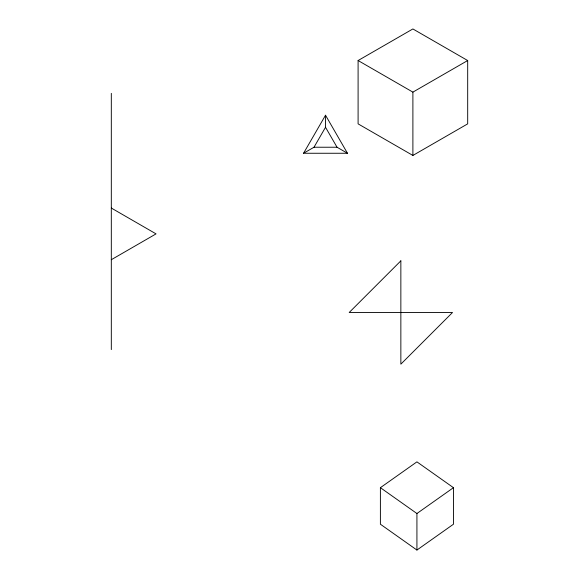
<?xml version="1.0" encoding="UTF-8"?>
<svg xmlns="http://www.w3.org/2000/svg" width="579" height="579" viewBox="0 0 579 579"><rect width="100%" height="100%" fill="white"/><g stroke="black" fill="none" stroke-linecap="round" stroke-linejoin="round"><path stroke-width="0.87" d="M303.562 153.261L325.521 115.228L347.472 153.261L303.562 153.261L313.999 147.232L325.521 127.286L325.521 115.228M380.396 487.684L416.923 461.854L453.458 487.684L453.458 524.219L416.923 550.05L380.396 524.219L380.396 487.684L416.923 513.522L416.923 550.05M416.923 513.522L453.458 487.684M358.097 60.534L412.892 28.95L467.687 60.534L467.687 123.863L412.892 155.447L358.097 123.863L358.097 60.534L412.892 92.126L467.687 60.534M111.313 259.71L156.048 233.88L111.313 208.049M313.999 147.232L337.036 147.232L347.472 153.261M325.521 127.286L337.036 147.232M412.892 92.126L412.892 155.447M111.313 93.357L111.313 349.6M400.856 260.832L349.195 312.494L452.517 312.494L400.856 364.155L400.856 260.832"/></g></svg>
